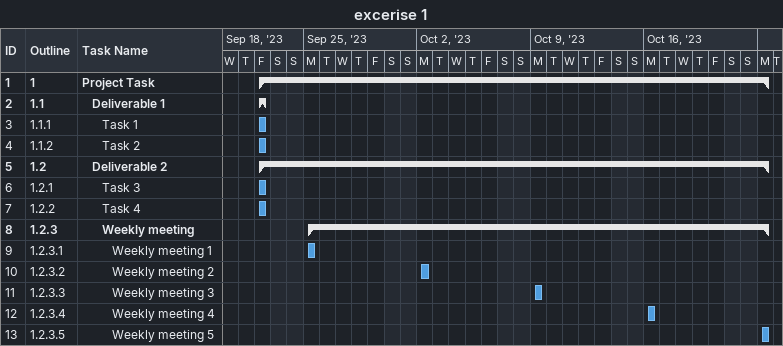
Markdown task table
excerise 1

| ID | WBS | Task | Start | Finish |
|---|---|---|---|---|
| 1 | 1 | **Project Task** | 2023-09-22 | 2023-10-23 |
| 2 | 1.1 | **Deliverable 1** | 2023-09-22 | 2023-09-22 |
| 3 | 1.1.1 | Task 1 | 2023-09-22 | 2023-09-22 |
| 4 | 1.1.2 | Task 2 | 2023-09-22 | 2023-09-22 |
| 5 | 1.2 | **Deliverable 2** | 2023-09-22 | 2023-10-23 |
| 6 | 1.2.1 | Task 3 | 2023-09-22 | 2023-09-22 |
| 7 | 1.2.2 | Task 4 | 2023-09-22 | 2023-09-22 |
| 8 | 1.2.3 | **Weekly meeting** | 2023-09-25 | 2023-10-23 |
| 9 | 1.2.3.1 | Weekly meeting 1 | 2023-09-25 | 2023-09-25 |
| 10 | 1.2.3.2 | Weekly meeting 2 | 2023-10-02 | 2023-10-02 |
| 11 | 1.2.3.3 | Weekly meeting 3 | 2023-10-09 | 2023-10-09 |
| 12 | 1.2.3.4 | Weekly meeting 4 | 2023-10-16 | 2023-10-16 |
| 13 | 1.2.3.5 | Weekly meeting 5 | 2023-10-23 | 2023-10-23 |
